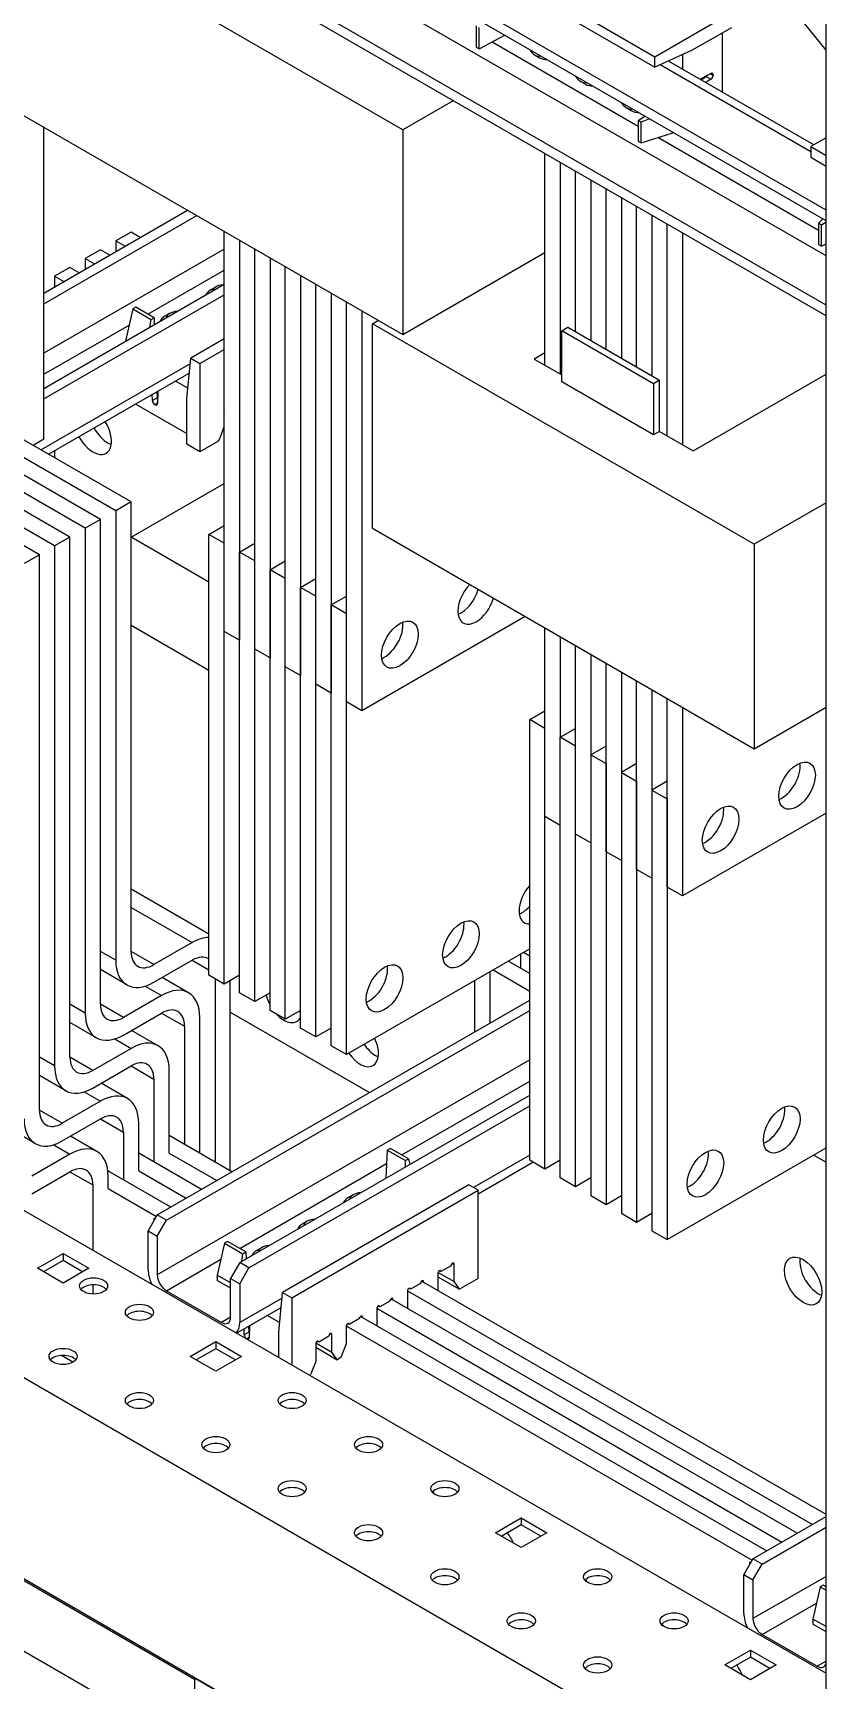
# Model space of a CAD drawing. Header units: millimetres. Extents: x -116965 to 323937, y 291661 to 566926.
# Drawn here: x -23767.9 to -23676.1, y 313727.6 to 313918.3 of the extents above; entities that cross this region are included whole.
import ezdxf

# ---------------------------------------------------------------- set-up
doc = ezdxf.new("R2010")
doc.units = ezdxf.units.MM
doc.layers.add('ALPHA', color=255, linetype='Continuous')

msp = doc.modelspace()

# ---------------------------------------------------------------- linework, layer by layer
at = {"layer": 'ALPHA'}
for p, q in [((-23676.075635, 313617.931199), (-23676.075635, 314087.416733)), ((-23676.075635, 313897.7854), (-23849.67035, 313998.010355)), ((-23676.075635, 313896.560655), (-23849.67035, 313996.78561)), ((-23676.075635, 313892.478172), (-23846.488369, 313990.86601)), ((-23676.075635, 313886.762696), (-23849.67035, 313986.987651)), ((-23676.075635, 313885.537951), (-23849.67035, 313985.762907)), ((-23725.042779, 313907.073049), (-23769.236953, 313932.588567)), ((-23717.441382, 313927.995773), (-23695.874625, 313915.544201)), ((-23717.441382, 313926.771029), (-23695.874625, 313914.319456)), ((-23676.075635, 313916.307662), (-23684.118975, 313926.313713)), ((-23695.874625, 313915.544201), (-23687.03579, 313920.647304)), ((-23716.557498, 313919.116373), (-23716.557498, 313916.666883)), ((-23716.203945, 313916.462759), (-23716.203945, 313918.912249)), ((-23687.03579, 313918.908167), (-23691.631984, 313916.254553)), ((-23731.583518, 313917.585442), (-23731.583518, 313917.585442)), ((-23716.203945, 313916.462759), (-23713.246953, 313918.021525)), ((-23697.819169, 313907.481297), (-23714.725449, 313917.242142)), ((-23688.09645, 313918.295794), (-23688.09645, 313911.455709)), ((-23729.815751, 313916.564822), (-23729.815751, 313916.564821)), ((-23716.557498, 313916.666883), (-23716.203945, 313916.462759)), ((-23709.751595, 313915.738119), (-23709.221265, 313915.431932)), ((-23691.631984, 313916.254042), (-23695.874625, 313914.319456)), ((-23695.874625, 313914.319456), (-23695.874625, 313915.544201)), ((-23677.495052, 313905.334989), (-23694.300129, 313915.037404)), ((-23692.699173, 313915.767419), (-23692.692644, 313915.763649)), ((-23692.692644, 313915.763649), (-23692.692644, 313914.109323)), ((-23691.631984, 313916.254553), (-23691.631984, 313916.254042)), ((-23677.843402, 313904.521497), (-23695.282008, 313914.589681)), ((-23690.657196, 313912.934156), (-23689.413021, 313913.602312)), ((-23690.529214, 313912.860266), (-23689.937725, 313913.240151)), ((-23690.217771, 313913.060291), (-23690.217771, 313913.17014)), ((-23689.937725, 313913.240151), (-23689.407395, 313912.933965)), ((-23689.157111, 313913.384171), (-23689.476188, 313913.56839)), ((-23689.422443, 313913.597253), (-23689.157111, 313913.444063)), ((-23689.157111, 313913.444063), (-23689.157111, 313913.384171)), ((-23704.448295, 313912.676256), (-23703.917964, 313912.37007)), ((-23689.407395, 313912.933965), (-23689.998884, 313912.554079)), ((-23719.209149, 313910.441097), (-23725.042779, 313907.073049)), ((-23699.144994, 313909.614394), (-23698.614664, 313909.308208)), ((-23769.236953, 313908.910166), (-23725.042779, 313883.394648)), ((-23766.585301, 313871.249263), (-23766.585302, 313907.379235)), ((-23697.819169, 313908.178269), (-23697.051689, 313908.671185)), ((-23697.819169, 313908.178269), (-23697.819169, 313905.770223)), ((-23697.465615, 313907.974145), (-23697.819169, 313908.178269)), ((-23696.513201, 313908.360289), (-23697.465615, 313907.974145)), ((-23697.465615, 313905.566099), (-23697.465615, 313907.974145)), ((-23725.042779, 313907.073049), (-23725.042779, 313883.394648)), ((-23697.819169, 313905.770223), (-23697.465615, 313905.566099)), ((-23697.465615, 313905.566099), (-23693.824015, 313906.732933)), ((-23676.959519, 313895.437972), (-23695.559696, 313906.17679)), ((-23693.824015, 313906.732933), (-23693.824015, 313906.807687)), ((-23693.824015, 313906.732933), (-23693.756917, 313906.768948)), ((-23676.075635, 313906.15449), (-23677.843402, 313905.133869)), ((-23708.602546, 313879.822476), (-23708.602547, 313904.317373)), ((-23677.843402, 313905.133869), (-23677.843402, 313903.909124)), ((-23677.843402, 313905.133869), (-23676.075635, 313904.113248)), ((-23677.843402, 313903.909124), (-23676.075635, 313902.888504)), ((-23706.83478, 313903.296752), (-23706.834779, 313878.801855)), ((-23705.067013, 313883.700834), (-23705.067013, 313902.276131)), ((-23703.299246, 313901.25551), (-23703.299246, 313882.680214)), ((-23701.531479, 313881.659593), (-23701.531479, 313900.23489)), ((-23766.585302, 313888.172789), (-23749.9552, 313897.777841)), ((-23699.763712, 313899.214269), (-23699.763712, 313880.638972)), ((-23697.995945, 313879.618351), (-23697.995945, 313898.193648)), ((-23766.585302, 313886.947811), (-23748.894539, 313897.165468)), ((-23696.228178, 313897.173028), (-23696.228178, 313878.597731)), ((-23694.460411, 313871.65751), (-23694.460411, 313896.152407)), ((-23676.959519, 313896.254469), (-23676.445162, 313896.774002)), ((-23676.605965, 313896.050345), (-23676.959519, 313896.254469)), ((-23676.959519, 313896.254469), (-23676.959518, 313893.804979)), ((-23676.075635, 313896.383156), (-23676.605965, 313896.050345)), ((-23676.605965, 313893.600855), (-23676.605965, 313896.050345)), ((-23756.509031, 313895.233851), (-23758.276798, 313894.21323)), ((-23758.276798, 313894.21323), (-23757.201662, 313893.5925)), ((-23758.276798, 313894.21323), (-23758.276798, 313892.971533)), ((-23755.434232, 313894.613315), (-23756.509031, 313895.233851)), ((-23745.725653, 313848.99973), (-23745.725653, 313895.335911)), ((-23743.957887, 313894.315291), (-23743.957887, 313847.979109)), ((-23692.692644, 313895.131786), (-23692.692644, 313870.636889)), ((-23745.725653, 313893.280246), (-23766.585301, 313881.232335)), ((-23760.044565, 313893.192609), (-23761.812332, 313892.171989)), ((-23761.812332, 313892.171989), (-23760.736523, 313891.55087)), ((-23761.812332, 313892.171989), (-23761.812332, 313890.929514)), ((-23758.969092, 313892.571685), (-23760.044565, 313893.192609)), ((-23742.19012, 313846.958488), (-23742.19012, 313893.29467)), ((-23740.422353, 313892.274049), (-23740.422353, 313845.937868)), ((-23725.042779, 313883.394648), (-23708.602547, 313892.886421)), ((-23676.959518, 313893.804979), (-23676.605965, 313893.600855)), ((-23676.605965, 313893.600855), (-23676.075635, 313893.880416)), ((-23763.580099, 313891.151368), (-23765.347866, 313890.130747)), ((-23765.347866, 313890.130747), (-23764.271383, 313889.509239)), ((-23765.347866, 313890.130747), (-23765.347866, 313888.887495)), ((-23762.503953, 313890.530055), (-23763.580099, 313891.151368)), ((-23754.550044, 313885.733818), (-23745.725653, 313890.830523)), ((-23738.654584, 313844.917247), (-23738.654585, 313891.253428)), ((-23736.886818, 313890.232807), (-23736.886817, 313843.896626)), ((-23758.276797, 313862.982234), (-23802.470971, 313888.497752)), ((-23756.50903, 313864.002855), (-23800.703204, 313889.518373)), ((-23766.585301, 313877.147986), (-23745.725653, 313889.195897)), ((-23746.737659, 313888.877913), (-23747.267989, 313888.571727)), ((-23735.119052, 313842.876005), (-23735.119052, 313889.212187)), ((-23733.351285, 313888.191566), (-23733.351285, 313841.855385)), ((-23761.812331, 313860.940992), (-23806.006505, 313886.456511)), ((-23760.044564, 313861.961613), (-23804.238738, 313887.477131)), ((-23766.585301, 313875.923008), (-23745.725653, 313887.970919)), ((-23756.317339, 313886.345608), (-23757.151923, 313882.622469)), ((-23755.963853, 313886.549771), (-23756.317339, 313886.345608)), ((-23756.317339, 313886.345608), (-23754.195615, 313885.121096)), ((-23753.842129, 313885.325259), (-23755.963853, 313886.549771)), ((-23731.583518, 313840.834764), (-23731.583518, 313887.170945)), ((-23765.347865, 313858.899751), (-23809.542039, 313884.415269)), ((-23763.580098, 313859.920372), (-23807.774272, 313885.43589)), ((-23766.585301, 313878.782612), (-23756.737714, 313884.470285)), ((-23754.329517, 313884.226562), (-23754.195615, 313885.121096)), ((-23754.195615, 313885.121096), (-23753.842129, 313885.325259)), ((-23753.842129, 313885.325259), (-23753.812636, 313884.525097)), ((-23752.03995, 313885.815468), (-23752.57028, 313885.509282)), ((-23729.815751, 313886.150325), (-23729.815751, 313839.814143)), ((-23728.578313, 313884.619393), (-23727.871206, 313885.027641)), ((-23728.578313, 313860.940992), (-23728.578313, 313884.619393)), ((-23684.384139, 313859.103875), (-23728.578313, 313884.619393)), ((-23767.115632, 313857.87913), (-23811.309806, 313883.394648)), ((-23757.151923, 313882.622469), (-23757.152948, 313882.595832)), ((-23757.129367, 313882.609452), (-23757.151923, 313882.622469)), ((-23745.725653, 313882.867465), (-23749.598075, 313880.63087)), ((-23706.658003, 313883.802896), (-23705.950896, 313884.211145)), ((-23706.658003, 313877.883296), (-23706.658003, 313883.802896)), ((-23696.051401, 313877.679172), (-23706.658003, 313883.802896)), ((-23705.950896, 313884.211145), (-23695.344294, 313878.08742)), ((-23750.044079, 313875.989293), (-23749.598075, 313880.63087)), ((-23749.598075, 313880.63087), (-23748.537212, 313880.018614)), ((-23748.537212, 313880.018614), (-23745.725653, 313881.642487)), ((-23708.602546, 313881.251345), (-23709.839983, 313880.53691)), ((-23749.660339, 313879.982886), (-23766.92051, 313870.013925)), ((-23766.042116, 313869.506784), (-23749.763546, 313878.908801)), ((-23748.537212, 313880.018614), (-23748.537212, 313869.812407)), ((-23709.839983, 313880.53691), (-23706.658003, 313878.699793)), ((-23691.455207, 313869.922455), (-23676.075635, 313878.801855)), ((-23753.407641, 313876.80408), (-23753.451078, 313875.393106)), ((-23749.938825, 313877.15306), (-23751.371669, 313877.979997)), ((-23749.931868, 313877.157079), (-23749.938825, 313877.15306)), ((-23696.051401, 313871.759572), (-23706.658003, 313877.883296)), ((-23695.344294, 313878.08742), (-23696.051401, 313877.679172)), ((-23696.051401, 313877.679172), (-23696.051401, 313871.759572)), ((-23695.344294, 313872.16782), (-23695.344294, 313878.08742)), ((-23755.967862, 313875.325373), (-23750.043637, 313871.906322)), ((-23754.029768, 313875.724471), (-23754.055764, 313876.429744)), ((-23753.499539, 313876.030715), (-23754.029768, 313875.724471)), ((-23753.764802, 313875.278665), (-23753.448986, 313875.461071)), ((-23753.716132, 313875.250576), (-23753.764802, 313875.278665)), ((-23753.450748, 313875.403854), (-23753.716132, 313875.250576)), ((-23753.525535, 313876.735989), (-23753.499539, 313876.030715)), ((-23753.511566, 313876.357026), (-23753.422978, 313876.305899)), ((-23750.043637, 313875.989038), (-23750.044079, 313875.989293)), ((-23750.043637, 313870.68181), (-23750.043637, 313875.989038)), ((-23745.762347, 313874.681073), (-23745.762347, 313872.639832)), ((-23745.762347, 313874.285363), (-23745.725653, 313874.264186)), ((-23745.74095, 313874.790787), (-23745.725653, 313874.781959)), ((-23766.585301, 313871.249263), (-23767.822739, 313870.534828)), ((-23745.762347, 313872.639832), (-23746.323581, 313871.192997)), ((-23695.344294, 313872.16782), (-23696.051401, 313871.759572)), ((-23695.344294, 313872.16782), (-23691.455207, 313869.922455)), ((-23765.347866, 313869.907762), (-23765.347866, 313869.105959)), ((-23748.537212, 313869.812407), (-23750.043637, 313870.68181)), ((-23746.476645, 313871.002529), (-23748.537212, 313869.812407)), ((-23756.50903, 313859.920374), (-23745.725653, 313866.14616)), ((-23756.50903, 313864.002855), (-23758.276797, 313862.982234)), ((-23756.50903, 313811.951198), (-23756.50903, 313864.002855)), ((-23676.075635, 313863.900792), (-23684.384139, 313859.103875)), ((-23760.044564, 313861.961613), (-23761.812331, 313860.940992)), ((-23760.044564, 313805.827474), (-23760.044564, 313861.961613)), ((-23758.276797, 313862.982234), (-23758.276797, 313810.930577)), ((-23763.580098, 313859.920372), (-23765.347865, 313858.899751)), ((-23763.580097, 313799.703749), (-23763.580098, 313859.920372)), ((-23761.812331, 313860.940992), (-23761.81233, 313804.806853)), ((-23747.493419, 313854.715207), (-23756.50903, 313859.920373)), ((-23747.493419, 313860.226558), (-23745.725653, 313861.247178)), ((-23745.725653, 313859.205938), (-23747.493419, 313860.226558)), ((-23747.493418, 313809.195522), (-23747.493419, 313860.226558)), ((-23728.578313, 313860.940992), (-23684.384139, 313835.425474)), ((-23767.115632, 313857.87913), (-23768.883399, 313856.858509)), ((-23767.115631, 313793.580025), (-23767.115632, 313857.87913)), ((-23765.347865, 313858.899751), (-23765.347864, 313798.683129)), ((-23743.957885, 313858.185317), (-23742.19012, 313859.205936)), ((-23742.19012, 313857.164697), (-23743.957885, 313858.185317)), ((-23743.957884, 313807.154281), (-23743.957885, 313858.185317)), ((-23684.384139, 313859.103875), (-23684.384139, 313835.425474)), ((-23740.422351, 313856.144075), (-23738.654584, 313857.164696)), ((-23738.654584, 313855.123454), (-23740.422351, 313856.144075)), ((-23740.42235, 313805.113039), (-23740.422351, 313856.144075)), ((-23738.654583, 313804.092418), (-23738.654584, 313855.123454)), ((-23736.886817, 313854.102834), (-23735.119052, 313855.123454)), ((-23735.119052, 313853.082214), (-23736.886817, 313854.102834)), ((-23736.886816, 313803.071798), (-23736.886817, 313854.102834)), ((-23733.351283, 313852.061592), (-23731.583518, 313853.082212)), ((-23731.583518, 313851.040972), (-23733.351283, 313852.061592)), ((-23733.351283, 313801.030556), (-23733.351283, 313852.061592)), ((-23710.900644, 313850.734785), (-23729.815751, 313839.814143)), ((-23756.50903, 313849.714166), (-23747.493419, 313844.509)), ((-23743.957887, 313847.979109), (-23745.725653, 313848.99973)), ((-23745.725651, 313808.174901), (-23745.725652, 313848.999729)), ((-23708.602546, 313827.566695), (-23708.602546, 313849.407978)), ((-23706.834779, 313848.387357), (-23706.834779, 313836.752284)), ((-23743.957885, 313847.97911), (-23743.957887, 313847.979109)), ((-23740.422353, 313845.937868), (-23742.19012, 313846.958488)), ((-23742.190117, 313806.13366), (-23742.190118, 313846.958487)), ((-23705.067012, 313825.525453), (-23705.067012, 313847.366737)), ((-23703.299245, 313846.346116), (-23703.299245, 313834.711042)), ((-23740.422351, 313845.937869), (-23740.422353, 313845.937868)), ((-23736.886817, 313843.896626), (-23738.654584, 313844.917247)), ((-23701.531478, 313823.484212), (-23701.531478, 313845.325495)), ((-23733.351285, 313841.855385), (-23735.119052, 313842.876005)), ((-23735.11905, 313802.051177), (-23735.11905, 313842.876005)), ((-23699.763711, 313844.304874), (-23699.763711, 313832.669801)), ((-23697.995944, 313821.442971), (-23697.995944, 313843.284254)), ((-23871.237107, 313841.03889), (-23676.075635, 313728.362362)), ((-23733.351283, 313841.855386), (-23733.351285, 313841.855385)), ((-23729.815751, 313839.814143), (-23731.583518, 313840.834764)), ((-23731.583516, 313800.009936), (-23731.583516, 313840.834763)), ((-23696.228177, 313842.263633), (-23696.228177, 313830.628559)), ((-23694.46041, 313819.401729), (-23694.46041, 313841.243012)), ((-23710.370314, 313838.793525), (-23708.602546, 313839.814146)), ((-23708.602547, 313837.772904), (-23710.370314, 313838.793525)), ((-23710.370314, 313787.762488), (-23710.370314, 313838.793525)), ((-23692.692643, 313840.222392), (-23692.692643, 313818.381108)), ((-23684.384139, 313835.425474), (-23676.075635, 313840.222391)), ((-23708.602547, 313786.741868), (-23708.602547, 313837.772904)), ((-23708.602546, 313837.772904), (-23708.602547, 313837.772904)), ((-23706.83478, 313836.752283), (-23705.067012, 313837.772904)), ((-23705.067013, 313835.731662), (-23706.83478, 313836.752283)), ((-23706.83478, 313785.721247), (-23706.83478, 313836.752283)), ((-23705.067012, 313835.731663), (-23705.067013, 313835.731662)), ((-23705.067013, 313784.700626), (-23705.067013, 313835.731662)), ((-23701.531478, 313835.731663), (-23703.299246, 313834.711042)), ((-23703.299246, 313834.711042), (-23703.299246, 313783.680005)), ((-23703.299246, 313834.711042), (-23701.531479, 313833.690421)), ((-23701.531479, 313833.690421), (-23701.531478, 313833.690422)), ((-23701.531479, 313833.690421), (-23701.531479, 313782.659385)), ((-23697.995944, 313833.690422), (-23699.763712, 313832.6698)), ((-23888.030893, 313831.342993), (-23676.075635, 313708.970568)), ((-23699.763712, 313832.6698), (-23699.763712, 313781.638764)), ((-23699.763712, 313832.6698), (-23697.995945, 313831.64918)), ((-23697.995945, 313831.64918), (-23697.995945, 313780.618143)), ((-23697.995945, 313831.64918), (-23697.995944, 313831.64918)), ((-23694.46041, 313831.64918), (-23696.228178, 313830.628559)), ((-23696.228178, 313830.628559), (-23696.228178, 313779.597522)), ((-23696.228178, 313830.628559), (-23694.460411, 313829.607938)), ((-23694.460411, 313829.607938), (-23694.46041, 313829.607939)), ((-23694.460411, 313829.607938), (-23694.460411, 313778.576902)), ((-23706.83478, 313826.546075), (-23708.602546, 313827.566695)), ((-23676.075635, 313827.974943), (-23692.692643, 313818.381108)), ((-23703.299246, 313824.504833), (-23705.067012, 313825.525453)), ((-23699.763712, 313822.463592), (-23701.531478, 313823.484212)), ((-23696.228178, 313820.42235), (-23697.995944, 313821.442971)), ((-23747.493418, 313813.962911), (-23756.50903, 313819.168077)), ((-23692.692643, 313818.381108), (-23694.46041, 313819.401729)), ((-23756.50903, 313817.054302), (-23749.437962, 313812.971819)), ((-23758.276797, 313810.930577), (-23760.044564, 313811.951198)), ((-23753.857379, 313810.420267), (-23756.50903, 313811.951198)), ((-23749.437962, 313812.971819), (-23753.857379, 313810.420267)), ((-23710.370314, 313812.257384), (-23731.583516, 313800.009936)), ((-23753.857379, 313808.379026), (-23749.437962, 313810.930577)), ((-23749.437962, 313810.930578), (-23747.493418, 313809.807895)), ((-23710.370314, 313809.399648), (-23712.845186, 313810.828516)), ((-23711.430974, 313811.645011), (-23711.430974, 313810.01202)), ((-23711.077419, 313811.849136), (-23710.370314, 313811.440889)), ((-23756.982379, 313808.06947), (-23760.044564, 313809.837423)), ((-23749.848496, 313807.15765), (-23752.91068, 313808.925603)), ((-23745.725651, 313808.174901), (-23747.493418, 313809.195522)), ((-23746.786311, 313808.787274), (-23746.786311, 313787.558363)), ((-23743.957884, 313809.195522), (-23745.725651, 313808.174901)), ((-23745.018544, 313786.537742), (-23745.018544, 313808.58315)), ((-23716.734275, 313802.649486), (-23716.734275, 313808.583149)), ((-23714.966508, 313809.60377), (-23714.966508, 313803.670107)), ((-23714.612953, 313809.807895), (-23710.370314, 313807.358406)), ((-23888.030893, 313808.072841), (-23676.075635, 313685.700416)), ((-23752.973496, 313806.848095), (-23757.392913, 313804.296543)), ((-23754.855435, 313807.934633), (-23752.973496, 313806.848095)), ((-23753.469182, 313781.440577), (-23710.370314, 313806.323721)), ((-23742.190117, 313806.13366), (-23743.957884, 313807.154281)), ((-23740.42235, 313807.154281), (-23742.190117, 313806.13366)), ((-23761.81233, 313804.806853), (-23763.580097, 313805.827474)), ((-23757.392913, 313804.296543), (-23760.044563, 313805.827474)), ((-23757.392913, 313802.255301), (-23752.973496, 313804.806853)), ((-23752.973496, 313804.806853), (-23750.321845, 313803.275922)), ((-23752.408522, 313780.828205), (-23710.370314, 313805.098976)), ((-23748.554078, 313788.578984), (-23748.554078, 313804.296543)), ((-23745.018544, 313804.908915), (-23728.919686, 313795.614235)), ((-23738.654583, 313804.092418), (-23740.42235, 313805.113039)), ((-23736.886817, 313805.113039), (-23738.654583, 313804.092418)), ((-23760.517913, 313801.945746), (-23763.580097, 313803.713699)), ((-23753.384029, 313801.033925), (-23756.446214, 313802.801878)), ((-23750.321845, 313803.275922), (-23750.321845, 313789.599604)), ((-23735.11905, 313802.051177), (-23736.886816, 313803.071798)), ((-23733.351283, 313803.071798), (-23735.11905, 313802.051177)), ((-23756.50903, 313800.72437), (-23760.928447, 313798.172818)), ((-23758.390969, 313801.810908), (-23756.50903, 313800.72437)), ((-23731.583516, 313800.009936), (-23733.351283, 313801.030556)), ((-23765.347864, 313798.683129), (-23767.115631, 313799.703749)), ((-23760.928447, 313798.172818), (-23763.580097, 313799.703749)), ((-23760.928447, 313796.131577), (-23756.509029, 313798.683129)), ((-23756.509029, 313798.683129), (-23753.857379, 313797.152198)), ((-23710.370314, 313799.3835), (-23753.469182, 313774.500357)), ((-23764.053447, 313795.822022), (-23767.115631, 313797.589975)), ((-23756.919563, 313794.910201), (-23759.981748, 313796.678154)), ((-23753.857379, 313797.152198), (-23753.857379, 313787.558363)), ((-23752.089612, 313788.578986), (-23752.089612, 313798.172818)), ((-23725.184911, 313788.380798), (-23710.370314, 313796.93401)), ((-23761.926503, 313795.687184), (-23760.044563, 313794.600646)), ((-23743.92324, 313775.929226), (-23710.370314, 313795.301017)), ((-23764.463981, 313792.049094), (-23767.115631, 313793.580025)), ((-23760.044563, 313794.600646), (-23764.463981, 313792.049094)), ((-23742.86258, 313775.316853), (-23710.370314, 313794.076272)), ((-23767.588981, 313789.698297), (-23770.651165, 313791.46625)), ((-23764.463981, 313790.007852), (-23760.044563, 313792.559404)), ((-23760.044563, 313792.559404), (-23757.392913, 313791.028473)), ((-23757.392913, 313791.028473), (-23757.392913, 313785.517122)), ((-23755.625146, 313786.537745), (-23755.625146, 313792.049094)), ((-23871.413883, 313790.109916), (-23676.075635, 313677.331326)), ((-23765.462037, 313789.56346), (-23763.580097, 313788.476921)), ((-23760.455097, 313788.786477), (-23763.517281, 313790.554429)), ((-23744.829589, 313786.428649), (-23752.089612, 313790.620225)), ((-23726.495613, 313789.137533), (-23726.849167, 313788.933409)), ((-23724.410184, 313787.93351), (-23726.495613, 313789.137533)), ((-23694.460411, 313778.576902), (-23676.075635, 313789.191357)), ((-23763.580097, 313788.476921), (-23767.999515, 313785.925369)), ((-23748.365123, 313784.387407), (-23755.625146, 313788.578984)), ((-23752.089614, 313788.578985), (-23746.597356, 313785.408028)), ((-23743.92324, 313777.562219), (-23726.927226, 313787.374872)), ((-23726.849167, 313788.933409), (-23727.011449, 313785.693253)), ((-23726.849167, 313788.933409), (-23724.763737, 313787.729385)), ((-23724.763737, 313787.729385), (-23724.410184, 313787.93351)), ((-23724.742015, 313787.003511), (-23724.763737, 313787.729385)), ((-23724.410184, 313787.93351), (-23724.239603, 313787.293579)), ((-23710.370314, 313788.360796), (-23716.876406, 313784.604502)), ((-23716.346076, 313783.896076), (-23710.009784, 313787.554336)), ((-23708.602547, 313786.741868), (-23710.370314, 313787.762488)), ((-23706.83478, 313787.762488), (-23708.602547, 313786.741868)), ((-23677.489849, 313788.374861), (-23676.075635, 313787.558364)), ((-23767.999515, 313783.884128), (-23763.580097, 313786.43568)), ((-23763.580097, 313786.43568), (-23760.928447, 313784.904749)), ((-23751.900657, 313782.346166), (-23759.197181, 313786.558816)), ((-23759.16068, 313784.496503), (-23759.16068, 313785.92537)), ((-23755.625148, 313786.537743), (-23750.13289, 313783.366787)), ((-23705.067013, 313784.700626), (-23706.83478, 313785.721247)), ((-23703.299246, 313785.721247), (-23705.067013, 313784.700626)), ((-23760.928447, 313784.904749), (-23760.928447, 313777.352156)), ((-23759.160682, 313784.496502), (-23753.568803, 313781.268029)), ((-23717.406736, 313784.910688), (-23738.973493, 313772.459115)), ((-23737.912833, 313771.846743), (-23716.346076, 313784.298316)), ((-23730.80641, 313783.767593), (-23731.33674, 313783.461407)), ((-23716.346076, 313784.298316), (-23717.406736, 313784.910688)), ((-23716.346076, 313774.092108), (-23716.346076, 313784.298316)), ((-23703.299246, 313783.680005), (-23701.531479, 313782.659385)), ((-23701.531479, 313782.659385), (-23699.763712, 313783.680005)), ((-23753.469182, 313781.440577), (-23754.529842, 313779.60346)), ((-23752.408522, 313780.828205), (-23753.469182, 313781.440577)), ((-23699.763712, 313781.638764), (-23697.995945, 313780.618143)), ((-23697.995945, 313780.618143), (-23696.228178, 313781.638764)), ((-23754.529842, 313779.60346), (-23753.469182, 313778.991088)), ((-23754.529842, 313775.112729), (-23754.529842, 313779.60346)), ((-23753.822735, 313781.032329), (-23753.645959, 313781.134391)), ((-23753.822735, 313780.828205), (-23753.822735, 313781.032329)), ((-23753.822735, 313781.032329), (-23753.734347, 313780.981298)), ((-23753.469182, 313778.991088), (-23752.408522, 313780.828205)), ((-23736.10971, 313780.705731), (-23736.64004, 313780.399544)), ((-23696.228178, 313779.597522), (-23694.460411, 313778.576902)), ((-23753.469182, 313778.991088), (-23753.469182, 313774.500357)), ((-23745.691007, 313778.174591), (-23746.525701, 313774.451544)), ((-23745.337454, 313778.378715), (-23745.691007, 313778.174591)), ((-23745.691007, 313778.174591), (-23743.569687, 313776.949846)), ((-23743.216134, 313777.15397), (-23745.337454, 313778.378715)), ((-23741.413011, 313777.643868), (-23741.943341, 313777.337682)), ((-23767.345443, 313775.259884), (-23764.375594, 313776.974527)), ((-23764.375594, 313776.158031), (-23766.638336, 313774.851636)), ((-23764.375594, 313776.974527), (-23764.375594, 313776.158031)), ((-23764.375594, 313776.974527), (-23761.405746, 313775.259884)), ((-23762.112853, 313774.851636), (-23764.375594, 313776.158031)), ((-23752.408522, 313772.663239), (-23746.111554, 313776.298795)), ((-23743.92324, 313775.929226), (-23744.983901, 313774.092108)), ((-23742.86258, 313775.316853), (-23743.92324, 313775.929226)), ((-23743.703512, 313776.056086), (-23743.569687, 313776.949846)), ((-23743.569687, 313776.949846), (-23743.216134, 313777.15397)), ((-23743.216134, 313777.15397), (-23743.186671, 313776.354484)), ((-23719.298247, 313775.857782), (-23719.12147, 313775.75572)), ((-23719.12147, 313773.714479), (-23719.12147, 313775.75572)), ((-23830.599, 313774.710398), (-23749.173508, 313727.699368)), ((-23764.375594, 313773.545242), (-23767.345443, 313775.259884)), ((-23761.405746, 313775.259884), (-23764.375594, 313773.545242)), ((-23746.574891, 313774.19417), (-23746.534714, 313774.217366)), ((-23746.536461, 313774.171983), (-23746.574891, 313774.19417)), ((-23746.525701, 313774.451544), (-23746.548759, 313773.852484)), ((-23744.983901, 313772.949013), (-23746.548759, 313773.852484)), ((-23744.983901, 313773.561385), (-23746.525701, 313774.451544)), ((-23744.983901, 313774.092108), (-23743.92324, 313773.479736)), ((-23744.983901, 313769.601377), (-23744.983901, 313774.092108)), ((-23743.92324, 313773.479736), (-23742.86258, 313775.316853)), ((-23676.075635, 313746.733535), (-23722.897424, 313773.766108)), ((-23722.833781, 313773.816541), (-23722.657004, 313773.714479)), ((-23720.995303, 313774.673862), (-23720.995303, 313772.667917)), ((-23720.995303, 313774.278698), (-23718.509098, 313772.843287)), ((-23720.973777, 313774.783909), (-23719.12147, 313773.714479)), ((-23720.64175, 313774.877986), (-23720.818526, 313774.980048)), ((-23719.475023, 313775.551596), (-23720.64175, 313774.877986)), ((-23716.346076, 313774.092108), (-23718.509098, 313772.843287)), ((-23760.928447, 313773.338952), (-23760.928447, 313772.281838)), ((-23752.408522, 313772.663239), (-23746.044561, 313768.989005)), ((-23743.92324, 313773.479736), (-23743.92324, 313768.989005)), ((-23739.419412, 313767.817587), (-23738.973493, 313772.459115)), ((-23738.973493, 313772.459115), (-23737.912833, 313771.846743)), ((-23724.530837, 313772.632621), (-23724.530837, 313770.626676)), ((-23724.528559, 313772.666602), (-23677.652991, 313745.60298)), ((-23724.177283, 313772.836745), (-23724.35406, 313772.938807)), ((-23723.010557, 313773.510354), (-23724.177283, 313772.836745)), ((-23722.657004, 313773.627301), (-23722.657004, 313773.714479)), ((-23718.509098, 313772.843287), (-23719.12147, 313773.714479)), ((-23744.304463, 313767.754294), (-23739.138979, 313770.736587)), ((-23739.035779, 313771.810782), (-23743.92324, 313768.989005)), ((-23737.912833, 313771.846743), (-23737.912833, 313764.064085)), ((-23728.066371, 313770.591379), (-23728.066371, 313768.585435)), ((-23728.064092, 313770.625361), (-23681.187851, 313743.56135)), ((-23727.712817, 313770.795503), (-23727.889594, 313770.897565)), ((-23726.546091, 313771.469113), (-23727.712817, 313770.795503)), ((-23679.420421, 313744.582165), (-23726.432958, 313771.724866)), ((-23726.369314, 313771.775299), (-23726.192538, 313771.673237)), ((-23726.192538, 313771.586059), (-23726.192538, 313771.673237)), ((-23744.983901, 313769.601377), (-23746.044561, 313768.989005)), ((-23743.403938, 313767.553203), (-23743.429956, 313768.259191)), ((-23742.899625, 313768.565377), (-23742.873608, 313767.859389)), ((-23742.885638, 313768.18582), (-23742.797257, 313768.134794)), ((-23742.781912, 313768.633339), (-23742.825359, 313767.221774)), ((-23739.313775, 313768.981342), (-23740.746464, 313769.808506)), ((-23739.307246, 313768.985112), (-23739.313775, 313768.981342)), ((-23731.601905, 313768.550138), (-23731.601905, 313766.508896)), ((-23731.599626, 313768.584119), (-23684.626007, 313741.463887)), ((-23731.248351, 313768.754262), (-23731.425128, 313768.856324)), ((-23730.081625, 313769.427872), (-23731.248351, 313768.754262)), ((-23682.955282, 313742.540535), (-23729.968492, 313769.683625)), ((-23729.904848, 313769.734058), (-23729.728072, 313769.631996)), ((-23729.728072, 313769.544818), (-23729.728072, 313769.631996)), ((-23749.667773, 313765.053677), (-23746.697925, 313766.76832)), ((-23746.697925, 313766.76832), (-23746.697925, 313765.951823)), ((-23746.697925, 313766.76832), (-23743.728076, 313765.053677)), ((-23742.873608, 313767.859389), (-23743.403938, 313767.553203)), ((-23743.139024, 313767.107368), (-23742.82327, 313767.289669)), ((-23743.090363, 313767.079274), (-23743.139024, 313767.107368)), ((-23742.82503, 313767.232463), (-23743.090363, 313767.079274)), ((-23739.41897, 313767.817332), (-23739.419412, 313767.817587)), ((-23739.41897, 313764.933654), (-23739.41897, 313767.817332)), ((-23735.137439, 313766.508896), (-23735.137439, 313764.467655)), ((-23735.115913, 313766.618943), (-23733.263606, 313765.549513)), ((-23734.783885, 313766.71302), (-23734.960662, 313766.815082)), ((-23733.617159, 313767.38663), (-23734.783885, 313766.71302)), ((-23733.440382, 313767.692816), (-23733.263606, 313767.590754)), ((-23733.263606, 313765.549513), (-23733.263606, 313767.590754)), ((-23731.601905, 313766.508896), (-23732.214277, 313764.930598)), ((-23763.226546, 313764.390274), (-23764.574198, 313765.168341)), ((-23746.697925, 313763.339034), (-23749.667773, 313765.053677)), ((-23746.697925, 313765.951823), (-23748.960666, 313764.645429)), ((-23744.435183, 313764.645429), (-23746.697925, 313765.951823)), ((-23743.728076, 313765.053677), (-23746.697925, 313763.339034)), ((-23735.137439, 313764.467655), (-23735.69878, 313763.020881)), ((-23735.137439, 313766.113733), (-23732.651233, 313764.678321)), ((-23732.651233, 313764.678321), (-23733.263606, 313765.549513)), ((-23732.214277, 313764.930598), (-23732.651233, 313764.678321)), ((-23714.312434, 313744.641263), (-23711.342586, 313746.355905)), ((-23711.342586, 313745.539409), (-23713.605327, 313744.233014)), ((-23711.342586, 313746.355905), (-23711.342586, 313745.539409)), ((-23711.342586, 313746.355905), (-23708.372737, 313744.641263)), ((-23709.079844, 313744.233014), (-23711.342586, 313745.539409)), ((-23684.529301, 313741.631428), (-23676.075635, 313746.514014)), ((-23683.468439, 313741.019173), (-23676.075635, 313745.289036)), ((-23711.342586, 313742.92662), (-23714.312434, 313744.641263)), ((-23708.372737, 313744.641263), (-23711.342586, 313742.92662)), ((-23684.529301, 313741.631428), (-23685.58976, 313739.794194)), ((-23683.468439, 313741.019173), (-23684.529301, 313741.631428)), ((-23685.58976, 313739.794194), (-23684.528897, 313739.181939)), ((-23685.58976, 313735.303463), (-23685.58976, 313739.794194)), ((-23684.883797, 313741.223141), (-23684.705539, 313741.326098)), ((-23684.883797, 313741.223141), (-23684.79466, 313741.171697)), ((-23684.883797, 313741.017267), (-23684.883797, 313741.223141)), ((-23684.528897, 313739.181939), (-23683.468439, 313741.019173)), ((-23676.075635, 313739.57356), (-23684.528897, 313734.691207)), ((-23684.528897, 313739.181939), (-23684.528897, 313734.691207)), ((-23676.750992, 313738.366297), (-23677.585575, 313734.643159)), ((-23676.397506, 313738.57046), (-23676.750992, 313738.366297)), ((-23676.750992, 313738.366297), (-23676.075635, 313737.976528)), ((-23676.075635, 313738.384699), (-23676.397506, 313738.57046)), ((-23683.468035, 313732.854207), (-23677.171367, 313736.490975)), ((-23677.634909, 313734.385779), (-23677.594587, 313734.409068)), ((-23677.596341, 313734.36352), (-23677.634909, 313734.385779)), ((-23677.585575, 313734.643159), (-23677.608638, 313734.044096)), ((-23676.075635, 313733.159354), (-23677.608638, 313734.044096)), ((-23676.075635, 313733.771726), (-23677.585575, 313734.643159)), ((-23683.468035, 313732.854207), (-23677.102862, 313729.180672)), ((-23687.79593, 313729.331952), (-23684.826081, 313731.046595)), ((-23684.826081, 313730.230098), (-23687.088823, 313728.923703)), ((-23684.826081, 313731.046595), (-23684.826081, 313730.230098)), ((-23684.826081, 313731.046595), (-23681.856233, 313729.331952)), ((-23682.56334, 313728.923703), (-23684.826081, 313730.230098)), ((-23684.826081, 313727.617309), (-23687.79593, 313729.331952)), ((-23681.856233, 313729.331952), (-23684.826081, 313727.617309)), ((-23676.075635, 313729.773968), (-23677.102862, 313729.180672)), ((-23749.136438, 313727.88209), (-23749.173508, 313727.786546)), ((-23733.263606, 313718.600959), (-23749.173508, 313727.786546)), ((-23749.173508, 313727.786546), (-23749.173508, 313726.107168))]:
    msp.add_line(p, q, dxfattribs=at)
for centre, major_axis, ratio, start_param, end_param in [((-23709.751595, 313916.922039), (-0.725, 1.255737), 0.5773502606, 1.6734787432, 3.0389102222), ((-23709.221265, 313917.228225), (-1.1, 1.905256), 0.5773502606, 2.3561945125, 2.906675821), ((-23693.753305, 313915.151277), (0.75, 1.299038), 0.5773502692, 5.4977871587, 5.5032970451), ((-23704.448295, 313913.860177), (-0.725, 1.255737), 0.5773502606, 1.6734787432, 3.0389102222), ((-23689.952606, 313913.537264), (0.1875, 0.32476), 0.5773502692, 3.9831392757, 4.639431023), ((-23689.422276, 313913.29097), (0.1875, 0.32476), 0.5773502692, 5.4977871587, 7.0336769004), ((-23689.422276, 313913.231077), (0.1875, 0.32476), 0.5773502692, 3.9831392757, 5.4977871587), ((-23703.917965, 313914.166363), (-1.1, 1.905256), 0.5773502606, 2.3561945125, 2.906675821), ((-23699.144994, 313910.798314), (-0.725, 1.255737), 0.5773502606, 1.6734787432, 3.0389102222), ((-23698.614664, 313911.104501), (-1.1, 1.905256), 0.5773502606, 2.3561945125, 2.906675821), ((-23745.712354, 313887.673581), (-2.2, 0), 0.5773502692, 5.4977871438, 6.0497610456), ((-23745.712354, 313888.285953), (-1.45, 0), 0.5773502692, 4.813779577, 6.1821755905), ((-23751.014645, 313884.611135), (-2.2, 0), 0.5773502692, 5.4977871438, 6.0497610456), ((-23751.014645, 313885.223508), (-1.45, 0), 0.5773502692, 4.813779577, 6.1821755905), ((-23749.938825, 313878.377805), (-0.750214, 1.298914), 0.5774602093, 2.3560992521, 2.3619701738), ((-23753.764802, 313875.584851), (-0.187554, 0.324729), 0.5774602093, 0.8287538207, 2.3560992521), ((-23753.716132, 313875.556762), (-0.187554, 0.324729), 0.5774602093, 2.3560992521, 3.8919889938), ((-23753.234573, 313875.891096), (-0.187554, 0.324729), 0.5774602093, 0.8287538207, 1.4809048904), ((-23760.928449, 313872.269884), (-1.525, 2.641377), 0.5773502692, 1.5168072279, 4.7665685374), ((-23745.585604, 313874.783155), (0.124964, 0.216527), 0.5772403082, 1.7000216917, 2.3560992884), ((-23759.160682, 313873.290505), (-1.525, 2.641377), 0.5773502692, 1.5166966772, 2.3561944902), ((-23746.476645, 313871.206653), (0.124964, 0.216527), 0.5772403082, 3.9268956151, 4.9740931663), ((-23759.160682, 313873.290505), (-1.525, 2.641377), 0.5773502692, 2.3561944902, 2.5233601551), ((-23716.557499, 313852.571902), (1.5, 2.598076), 0.5773502692, 1.1456224703, 3.926990817), ((-23718.325266, 313853.592523), (1.5, 2.598076), 0.5773502692, 3.7717298997, 5.1375628369), ((-23716.557499, 313852.571902), (1.5, 2.598076), 0.5773502692, 3.926990817, 5.1375628369), ((-23725.396334, 313847.468799), (1.5, 2.598076), 0.5773502692, 2.3561944902, 8.6393797974), ((-23727.1641, 313848.489419), (1.5, 2.598076), 0.5773502692, 3.7717298997, 5.6530480611), ((-23679.434391, 313831.138868), (1.5, 2.598076), 0.5773502692, 2.3561944902, 8.6393797974), ((-23681.202159, 313832.15949), (1.5, 2.598076), 0.5773502692, 3.7717302923, 5.6530472214), ((-23681.202158, 313832.159488), (1.5, 2.598076), 0.5773502692, 3.7717298997, 5.6530480611), ((-23688.273226, 313826.035764), (1.5, 2.598076), 0.5773502692, 2.3561944902, 8.6393797974), ((-23690.040994, 313827.056386), (1.5, 2.598076), 0.5773502692, 3.7717302823, 5.653047157), ((-23690.040993, 313827.056385), (1.5, 2.598076), 0.5773502692, 3.7717298997, 5.6530480611), ((-23709.486429, 313817.870799), (1.5, 2.598076), 0.5773502692, 1.2151744375, 3.4972145429), ((-23718.325264, 313812.767695), (1.5, 2.598076), 0.5773502692, 2.3561944902, 8.6393797974), ((-23711.254196, 313818.891419), (1.5, 2.598076), 0.5773502692, 3.7717298997, 3.9269908319), ((-23711.254196, 313818.891419), (1.5, 2.598076), 0.5773502692, 3.9269908319, 4.3567654055), ((-23720.093031, 313813.788316), (1.5, 2.598076), 0.5773502692, 3.9269908319, 5.6530480611), ((-23753.857379, 313813.482129), (1.875, 3.247595), 0.5773502692, 2.3561945051, 3.9269908319), ((-23749.437962, 313807.868715), (3.125, 5.412659), 0.5773502692, 0.3297995341, 0.7853981783), ((-23753.857379, 313813.482129), (3.125, 5.412659), 0.5773502692, 2.3561945051, 3.9269908319), ((-23749.437962, 313807.868715), (1.875, 3.247595), 0.5773502692, 6.2453715726, 7.0685834855), ((-23727.164098, 313807.664591), (1.5, 2.598076), 0.5773502692, 2.3561944902, 8.6393797974), ((-23728.931865, 313808.685212), (1.5, 2.598076), 0.5773502692, 3.9269908319, 5.6530480611), ((-23720.093031, 313813.788316), (1.5, 2.598076), 0.5773502692, 3.7717298997, 3.9269908319), ((-23752.973496, 313801.744991), (3.125, 5.412659), 0.5773502692, 5.4977871587, 7.0685834855), ((-23738.831362, 313806.439848), (-1.5, 2.598076), 0.5773502692, 1.0799144296, 1.5081336107), ((-23728.931865, 313808.685212), (1.5, 2.598076), 0.5773502692, 3.7717298997, 3.9269908319), ((-23757.392913, 313807.358405), (3.125, 5.412659), 0.5773502692, 2.3561945051, 3.9269908319), ((-23757.392913, 313807.358405), (1.875, 3.247595), 0.5773502692, 2.3561945051, 3.9269908319), ((-23752.973496, 313801.744991), (1.875, 3.247595), 0.5773502692, 5.4977871587, 7.0685834855), ((-23738.831362, 313806.439848), (-1.5, 2.598076), 0.5773502692, 1.9450570939, 3.5158549302), ((-23737.063595, 313807.460468), (-1.5, 2.598076), 0.5773502692, 2.3561954625, 2.4396253655), ((-23756.509029, 313795.621267), (3.125, 5.412659), 0.5773502692, 5.4977871587, 7.0685834855), ((-23729.992527, 313801.336744), (-1.5, 2.598076), 0.5773502692, 1.6889226787, 4.5942626434), ((-23728.22476, 313802.357365), (-1.5, 2.598076), 0.5773502692, 1.6889226699, 2.3561944902), ((-23760.928447, 313801.23468), (3.125, 5.412659), 0.5773502692, 2.3561945051, 3.9269908319), ((-23760.928447, 313801.23468), (1.875, 3.247595), 0.5773502692, 2.3561945051, 3.9269908319), ((-23756.509029, 313795.621267), (1.875, 3.247595), 0.5773502692, 5.4977871587, 7.0685834855), ((-23728.22476, 313802.357365), (-1.5, 2.598076), 0.5773502692, 2.3561944902, 2.5114554075), ((-23760.044563, 313789.497542), (3.125, 5.412659), 0.5773502692, 5.4977871587, 7.0685834855), ((-23764.463981, 313795.110956), (1.875, 3.247595), 0.5773502692, 2.3561945051, 3.9269908319), ((-23760.044563, 313789.497542), (1.875, 3.247595), 0.5773502692, 5.4977871587, 7.0685834855), ((-23681.202159, 313791.334661), (1.5, 2.598076), 0.5773502692, 2.3561944902, 8.6393797974), ((-23682.969926, 313792.355282), (1.5, 2.598076), 0.5773502692, 3.926990817, 5.6530480611), ((-23764.463981, 313795.110956), (3.125, 5.412659), 0.5773502692, 2.3561945051, 3.9269908319), ((-23763.580097, 313783.373818), (3.125, 5.412659), 0.5773502692, 5.4977871587, 7.0685834855), ((-23690.040994, 313786.231557), (1.5, 2.598076), 0.5773502692, 2.3561944902, 8.6393797974), ((-23682.969926, 313792.355282), (1.5, 2.598076), 0.5773502692, 3.7717298997, 3.926990817), ((-23763.580097, 313783.373818), (1.875, 3.247595), 0.5773502692, 5.4977871587, 7.0685834855), ((-23691.808761, 313787.252178), (1.5, 2.598076), 0.5773502692, 3.926990817, 5.6530480611), ((-23729.781105, 313782.56326), (-2.2, 0), 0.5773502692, 5.4977871438, 6.048268686), ((-23729.781105, 313783.175633), (-1.45, 0), 0.5773502692, 4.8150711722, 6.1805031154), ((-23691.808761, 313787.252178), (1.5, 2.598076), 0.5773502692, 3.7717298997, 3.926990817), ((-23735.084406, 313779.501398), (-2.2, 0), 0.5773502692, 5.4977871438, 6.048268686), ((-23735.084406, 313780.113771), (-1.45, 0), 0.5773502692, 4.8150711722, 6.1805031154), ((-23740.387706, 313777.051908), (-1.45, 0), 0.5773502692, 4.8150711722, 6.1805031154), ((-23740.387706, 313776.439536), (-2.2, 0), 0.5773502692, 5.4977871438, 6.048268686), ((-23719.298247, 313775.653658), (0.125, 0.216506), 0.5773502692, 5.4977871438, 8.6393797974), ((-23678.727285, 313773.779984), (-1.525, 2.641377), 0.5773502692, 0.7853981634, 7.0685834706), ((-23676.959518, 313774.800605), (-1.525, 2.641377), 0.5773502692, 0.6182324985, 2.3561944902), ((-23760.84006, 313773.218643), (-1.625, 0), 0.5773502692, 5.4977871438, 11.780972451), ((-23752.408522, 313773.887984), (-1.5, 2.598076), 0.5773502692, 0.7853981634, 1.4213250269), ((-23752.408522, 313773.887984), (-0.75, 1.299038), 0.5773502692, 0.7853981634, 2.3561944902), ((-23722.833781, 313773.612417), (0.125, 0.216506), 0.5773502692, 5.4977871438, 8.6393797974), ((-23720.818526, 313774.775924), (0.125, 0.216506), 0.5773502692, 5.4977871438, 8.6393797974), ((-23760.84006, 313772.402146), (-1.625, 0), 0.5773502692, 3.5917893435, 5.8329886172), ((-23724.35406, 313772.734683), (0.125, 0.216506), 0.5773502692, 5.4977871438, 8.6393797974), ((-23676.959518, 313774.800605), (-1.525, 2.641377), 0.5773502692, 2.3561944902, 2.5233601551), ((-23755.53676, 313770.156781), (-1.625, 0), 0.5773502692, 5.4977871438, 11.780972451), ((-23755.53676, 313769.340284), (-1.625, 0), 0.5773502692, 3.5917893435, 5.8329886172), ((-23727.889594, 313770.693441), (0.125, 0.216506), 0.5773502692, 5.4977871438, 8.6393797974), ((-23726.369314, 313771.571175), (0.125, 0.216506), 0.5773502692, 5.4977871438, 8.6393797974), ((-23746.044561, 313770.213749), (-0.75, 1.299038), 0.5773502692, 2.3561944902, 3.926990817), ((-23746.044561, 313770.213749), (-1.5, 2.598076), 0.5773502692, 3.2910639535, 3.926990817), ((-23739.313775, 313770.206087), (-0.75, 1.299038), 0.5773502692, 2.3561944902, 2.3617043931), ((-23731.425128, 313768.6522), (0.125, 0.216506), 0.5773502692, 5.4977871438, 8.6393797974), ((-23729.904848, 313769.529934), (0.125, 0.216506), 0.5773502692, 5.4977871438, 8.6393797974), ((-23743.139024, 313767.413554), (-0.1875, 0.32476), 0.5773502692, 0.8288490588, 2.3561944902), ((-23743.090363, 313767.38546), (-0.1875, 0.32476), 0.5773502692, 2.3561944902, 3.8920842319), ((-23742.608694, 313767.71974), (-0.1875, 0.32476), 0.5773502692, 0.8288490588, 1.4798786113), ((-23734.960662, 313766.610958), (0.125, 0.216506), 0.5773502692, 5.4977871438, 8.6393797974), ((-23733.440382, 313767.488692), (0.125, 0.216506), 0.5773502692, 5.4977871438, 8.6393797974), ((-23764.375594, 313765.053677), (-1.625, 0), 0.5773502692, 5.4977871438, 11.780972451), ((-23764.375594, 313764.237181), (-1.625, 0), 0.5773502692, 3.5917893435, 5.8329886172), ((-23735.851873, 313763.034555), (0.125, 0.216506), 0.5773502692, 4.1233960009, 4.9741883682), ((-23755.53676, 313759.950573), (-1.625, 0), 0.5773502692, 5.4977871438, 11.780972451), ((-23737.85909, 313759.950573), (-1.625, 0), 0.5773502692, 5.4977871438, 11.780972451), ((-23755.53676, 313759.134077), (-1.625, 0), 0.5773502692, 3.5917893435, 5.8329886172), ((-23737.85909, 313759.134077), (-1.625, 0), 0.5773502692, 3.5917893435, 5.8329886172), ((-23746.697925, 313754.84747), (-1.625, 0), 0.5773502692, 5.4977871438, 11.780972451), ((-23746.697925, 313754.030973), (-1.625, 0), 0.5773502692, 3.5917893435, 5.8329886172), ((-23729.020255, 313754.84747), (-1.625, 0), 0.5773502692, 5.4977871438, 11.780972451), ((-23729.020255, 313754.030973), (-1.625, 0), 0.5773502692, 3.5917893435, 5.8329886172), ((-23737.85909, 313749.744366), (-1.625, 0), 0.5773502692, 5.4977871438, 11.780972451), ((-23737.85909, 313748.92787), (-1.625, 0), 0.5773502692, 3.5917893435, 5.8329886172), ((-23720.18142, 313749.744366), (-1.625, 0), 0.5773502692, 5.4977871438, 11.780972451), ((-23720.18142, 313748.92787), (-1.625, 0), 0.5773502692, 3.5917893435, 5.8329886172), ((-23722.921459, 313748.264466), (-1.525, 2.641377), 0.5773502692, 4.6983955796, 4.8181917017), ((-23729.020255, 313744.641263), (-1.625, 0), 0.5773502692, 5.4977871438, 11.780972451), ((-23729.020255, 313743.824766), (-1.625, 0), 0.5773502692, 3.5917893435, 5.8329886172), ((-23714.082624, 313743.161363), (-1.525, 2.641377), 0.5773502692, 4.4985970088, 4.9404019106), ((-23720.18142, 313739.538159), (-1.625, 0), 0.5773502692, 5.4977871438, 11.780972451), ((-23720.18142, 313738.721662), (-1.625, 0), 0.5773502692, 3.5917893435, 5.8329886172), ((-23702.503751, 313739.538159), (-1.625, 0), 0.5773502692, 5.4977871438, 11.780972451), ((-23702.503751, 313738.721662), (-1.625, 0), 0.5773502692, 3.5917893435, 5.8329886172), ((-23705.24379, 313738.058259), (-1.525, 2.641377), 0.5773502692, 4.6983955796, 4.8181917017), ((-23711.342586, 313734.435055), (-1.625, 0), 0.5773502692, 5.4977871438, 11.780972451), ((-23711.342586, 313733.618559), (-1.625, 0), 0.5773502692, 3.5917893435, 5.8329886172), ((-23693.664916, 313734.435055), (-1.625, 0), 0.5773502692, 5.4977871438, 11.780972451), ((-23693.664916, 313733.618559), (-1.625, 0), 0.5773502692, 3.5917893435, 5.8329886172), ((-23696.404955, 313732.955155), (-1.525, 2.641377), 0.5773502692, 4.6983955796, 4.8181917017), ((-23683.468035, 313734.078952), (-1.500429, 2.597829), 0.5774602093, 0.7853029253, 1.417884641), ((-23683.468035, 313734.078952), (-0.750214, 1.298914), 0.5774602093, 0.7853029253, 2.3560992521), ((-23702.503751, 313729.331952), (-1.625, 0), 0.5773502692, 5.4977871438, 11.780972451), ((-23702.503751, 313728.515455), (-1.625, 0), 0.5773502692, 3.5917893435, 5.8329886172), ((-23687.56612, 313727.852052), (-1.525, 2.641377), 0.5773502692, 4.4985970088, 4.9404019106), ((-23677.102862, 313730.405417), (-0.750214, 1.298914), 0.5774602093, 2.3560992521, 3.6744116999)]:
    msp.add_ellipse(centre, major_axis=major_axis, ratio=ratio, start_param=start_param, end_param=end_param, dxfattribs=at)

doc.saveas('drawing.dxf')
